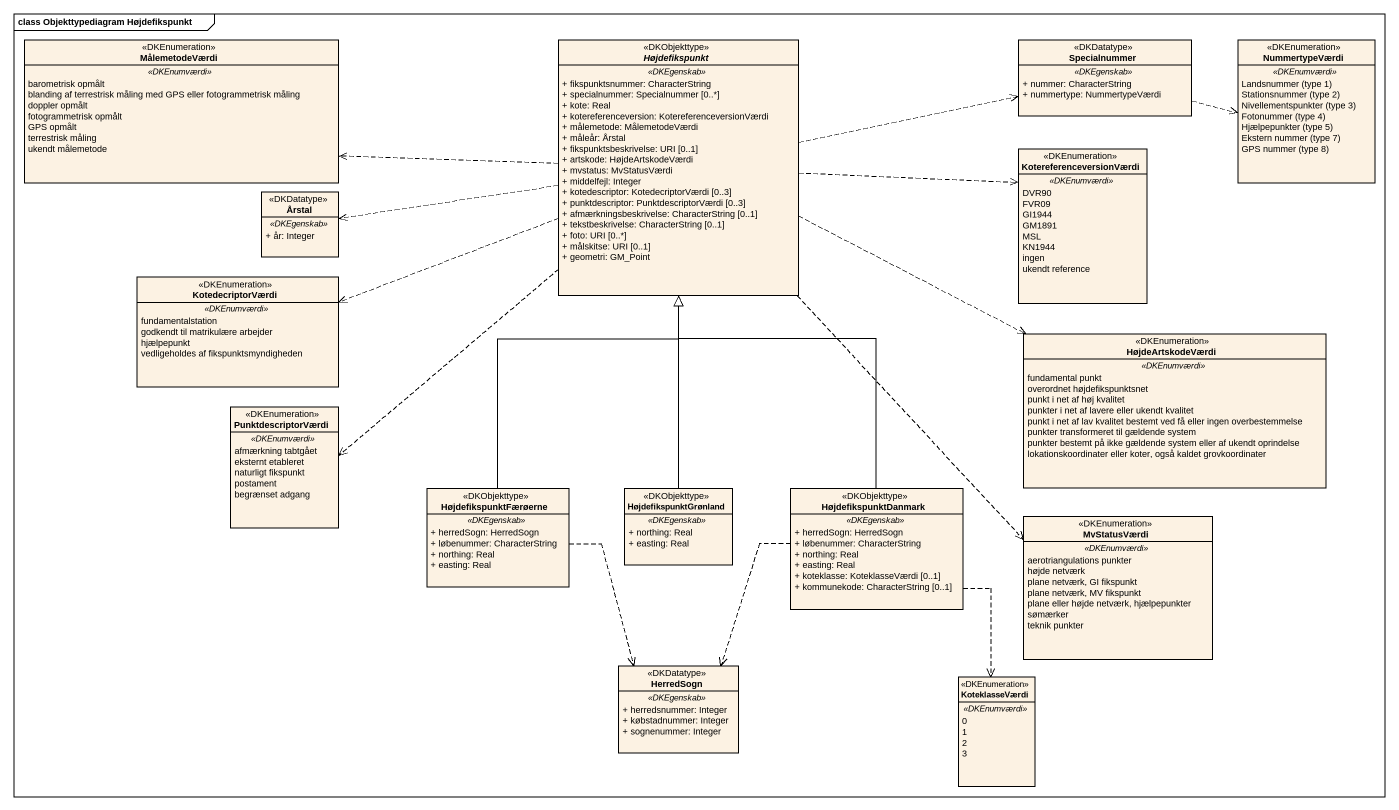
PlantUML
@startuml
mainframe class Objekttypediagram Højdefikspunkt
hide circle
hide empty members
skinparam classAttributeIconSize 0
enum MålemetodeVærdi <<DKEnumeration>> {
  .. <<DKEnumværdi>> ..
  barometrisk opmålt
  blanding af terrestrisk måling med GPS eller fotogrammetrisk måling
  doppler opmålt
  fotogrammetrisk opmålt
  GPS opmålt
  terrestrisk måling
  ukendt målemetode
}
abstract class Højdefikspunkt <<DKObjekttype>> {
  .. <<DKEgenskab>> ..
  + fikspunktsnummer: CharacterString
  + specialnummer: Specialnummer [0..*]
  + kote: Real
  + kotereferenceversion: KotereferenceversionVærdi
  + målemetode: MålemetodeVærdi
  + måleår: Årstal
  + fikspunktsbeskrivelse: URI [0..1]
  + artskode: HøjdeArtskodeVærdi
  + mvstatus: MvStatusVærdi
  + middelfejl: Integer
  + kotedescriptor: KotedecriptorVærdi [0..3]
  + punktdescriptor: PunktdescriptorVærdi [0..3]
  + afmærkningsbeskrivelse: CharacterString [0..1]
  + tekstbeskrivelse: CharacterString [0..1]
  + foto: URI [0..*]
  + målskitse: URI [0..1]
  + geometri: GM_Point
}
class Specialnummer <<DKDatatype>> {
  .. <<DKEgenskab>> ..
  + nummer: CharacterString
  + nummertype: NummertypeVærdi
}
enum NummertypeVærdi <<DKEnumeration>> {
  .. <<DKEnumværdi>> ..
  {field} Landsnummer (type 1)
  {field} Stationsnummer (type 2)
  {field} Nivellementspunkter (type 3)
  {field} Fotonummer (type 4)
  {field} Hjælpepunkter (type 5)
  {field} Ekstern nummer (type 7)
  {field} GPS nummer (type 8)
}
enum KotereferenceversionVærdi <<DKEnumeration>> {
  .. <<DKEnumværdi>> ..
  DVR90
  FVR09
  GI1944
  GM1891
  MSL
  KN1944
  ingen
  ukendt reference
}
class Årstal <<DKDatatype>> {
  .. <<DKEgenskab>> ..
  + år: Integer
}
enum KotedecriptorVærdi <<DKEnumeration>> {
  .. <<DKEnumværdi>> ..
  fundamentalstation
  godkendt til matrikulære arbejder
  hjælpepunkt
  vedligeholdes af fikspunktsmyndigheden
}
enum HøjdeArtskodeVærdi <<DKEnumeration>> {
  .. <<DKEnumværdi>> ..
  fundamental punkt
  overordnet højdefikspunktsnet
  punkt i net af høj kvalitet
  punkter i net af lavere eller ukendt kvalitet
  punkt i net af lav kvalitet bestemt ved få eller ingen overbestemmelse
  punkter transformeret til gældende system
  punkter bestemt på ikke gældende system eller af ukendt oprindelse
  lokationskoordinater eller koter, også kaldet grovkoordinater
}
enum PunktdescriptorVærdi <<DKEnumeration>> {
  .. <<DKEnumværdi>> ..
  afmærkning tabtgået
  eksternt etableret
  naturligt fikspunkt
  postament
  begrænset adgang
}
class HøjdefikspunktFærøerne <<DKObjekttype>> {
  .. <<DKEgenskab>> ..
  + herredSogn: HerredSogn
  + løbenummer: CharacterString
  + northing: Real
  + easting: Real
}
class HøjdefikspunktGrønland <<DKObjekttype>> {
  .. <<DKEgenskab>> ..
  + northing: Real
  + easting: Real
}
class HøjdefikspunktDanmark <<DKObjekttype>> {
  .. <<DKEgenskab>> ..
  + herredSogn: HerredSogn
  + løbenummer: CharacterString
  + northing: Real
  + easting: Real
  + koteklasse: KoteklasseVærdi [0..1]
  + kommunekode: CharacterString [0..1]
}
enum MvStatusVærdi <<DKEnumeration>> {
  .. <<DKEnumværdi>> ..
  aerotriangulations punkter
  højde netværk
  plane netværk, GI fikspunkt
  plane netværk, MV fikspunkt
  plane eller højde netværk, hjælpepunkter
  sømærker
  teknik punkter
}
class HerredSogn <<DKDatatype>> {
  .. <<DKEgenskab>> ..
  + herredsnummer: Integer
  + købstadnummer: Integer
  + sognenummer: Integer
}
enum KoteklasseVærdi <<DKEnumeration>> {
  .. <<DKEnumværdi>> ..
  0
  1
  2
  3
}
Højdefikspunkt .left.> MålemetodeVærdi
Højdefikspunkt .right.> Specialnummer
Højdefikspunkt .right.> KotereferenceversionVærdi
Højdefikspunkt .left.> Årstal
Højdefikspunkt .left.> KotedecriptorVærdi
Højdefikspunkt .right.> HøjdeArtskodeVærdi
Højdefikspunkt ..> PunktdescriptorVærdi
Højdefikspunkt ..> MvStatusVærdi
Specialnummer .right.> NummertypeVærdi
HøjdefikspunktFærøerne -up-|> Højdefikspunkt
HøjdefikspunktFærøerne ..> HerredSogn
HøjdefikspunktGrønland -up-|> Højdefikspunkt
HøjdefikspunktDanmark -up-|> Højdefikspunkt
HøjdefikspunktDanmark ..> HerredSogn
HøjdefikspunktDanmark ..> KoteklasseVærdi
@enduml
